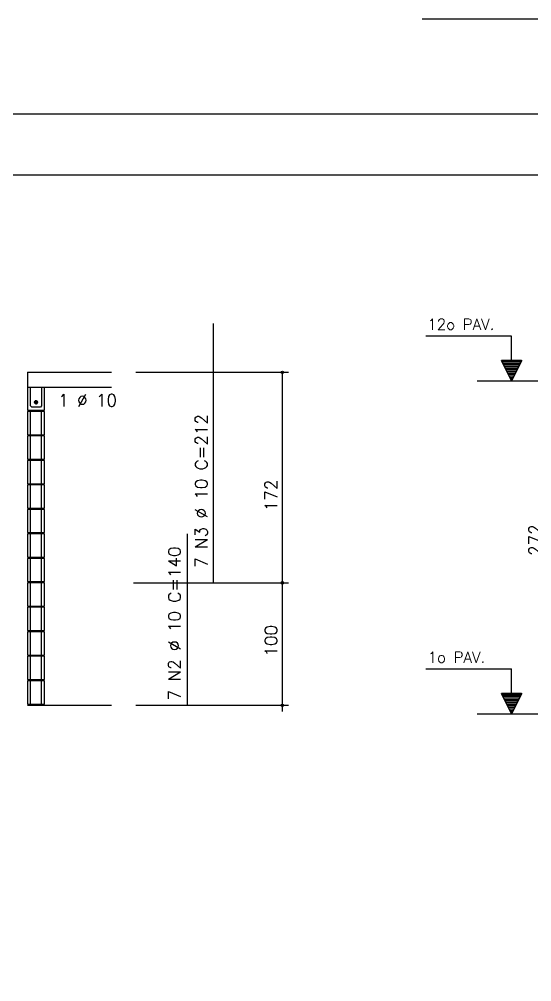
# Model space of a CAD drawing. Extents: x -2 to 121, y -2 to 61.
# Drawn here: x 14.27 to 22.64, y 45.22 to 60.95 of the extents above; entities that cross this region are included whole.
import ezdxf

# ---------------------------------------------------------------- set-up
doc = ezdxf.new("R2010")
doc.units = 0
doc.header["$MEASUREMENT"] = 0
doc.linetypes.add('HIDDEN', pattern=[0.375, 0.25, -0.125])
doc.layers.get('Defpoints').update_dxf_attribs({"linetype": 'CONTINUOUS'})
for name, color, linetype in [('ARQ_FOLHA', 7, 'CONTINUOUS'), ('PENA_01', 1, 'CONTINUOUS'), ('PENA_02', 2, 'CONTINUOUS'), ('PENA_03', 3, 'CONTINUOUS'), ('PENA_05', 5, 'CONTINUOUS')]:
    doc.layers.add(name, color=color, linetype=linetype)
doc.styles.get("Standard").update_dxf_attribs({"font": 'ROMANS.SHX'})

msp = doc.modelspace()

# ---------------------------------------------------------------- linework, layer by layer
at = {"layer": 'ARQ_FOLHA', "color": 1}
for points in [[(0, -0.002497), (118.9, -0.002497), (118.9, 59.397503), (0, 59.397503)], [(2.5, 0.997503), (117.9, 0.997503), (117.9, 58.397503), (2.5, 58.397503)]]:
    msp.add_lwpolyline(points, close=True, dxfattribs=at)
at = {"layer": 'Defpoints', "color": 8, "linetype": 'HIDDEN', "ltscale": 100}
msp.add_lwpolyline([(-1.95, 60.947503), (-1.95, -1.552497), (120.85, -1.552497), (120.85, 60.947503)], close=True, dxfattribs=at)
at = {"layer": 'PENA_01', "linetype": 'Continuous'}
for p, q in [((21.748168, 55.038473), (23.879032, 55.038473)), ((21.748168, 49.598473), (23.879032, 49.598473))]:
    msp.add_line(p, q, dxfattribs=at)
at = {"layer": 'PENA_02', "linetype": 'Continuous'}
for centre, radius in [((18.567616, 55.178312), 0.02), ((18.567616, 55.178312), 0.01), ((18.567616, 51.738312), 0.02), ((18.567616, 51.738312), 0.01), ((18.567616, 49.738312), 0.02), ((18.567616, 49.738312), 0.01)]:
    msp.add_circle(centre, radius, dxfattribs=at)
at = {"layer": 'PENA_03', "linetype": 'Continuous'}
for p, q in [((22.307167, 55.770339), (20.907167, 55.770339)), ((22.307167, 55.370339), (22.307167, 55.770339)), ((22.308567, 55.370339), (22.308567, 55.771739)), ((22.307867, 55.038473), (22.141934, 55.370339)), ((22.141934, 55.370339), (22.307167, 55.370339)), ((22.307867, 55.041595), (22.14419, 55.368947)), ((22.471543, 55.368947), (22.14419, 55.368947)), ((22.4738, 55.370339), (22.307867, 55.038473)), ((22.471543, 55.368948), (22.307867, 55.041595)), ((22.308567, 55.370339), (22.4738, 55.370339)), ((22.461036, 55.344811), (22.154697, 55.344811)), ((22.448272, 55.319283), (22.167462, 55.319283)), ((22.435508, 55.293755), (22.180226, 55.293755)), ((22.422743, 55.268227), (22.19299, 55.268227)), ((22.409979, 55.242698), (22.205754, 55.242698)), ((22.397215, 55.21717), (22.218518, 55.21717)), ((14.40762, 55.178312), (14.40762, 54.558312)), ((14.40762, 55.178312), (15.7783, 55.178312)), ((16.1783, 55.178312), (18.667616, 55.178312)), ((18.567616, 49.63778), (18.567616, 55.178312)), ((22.384451, 55.191642), (22.231282, 55.191642)), ((22.371687, 55.166114), (22.244046, 55.166114)), ((22.358923, 55.140586), (22.25681, 55.140586)), ((22.346159, 55.115058), (22.269574, 55.115058)), ((22.333395, 55.089529), (22.282338, 55.089529)), ((22.320631, 55.064001), (22.295103, 55.064001)), ((14.40762, 54.938312), (15.7783, 54.938312)), ((14.45762, 54.158312), (14.45762, 54.538312)), ((14.63762, 54.158312), (14.63762, 54.538312)), ((14.45762, 53.758312), (14.45762, 54.138312)), ((14.63762, 53.758312), (14.63762, 54.138312)), ((14.45762, 53.358312), (14.45762, 53.738312)), ((14.63762, 53.358312), (14.63762, 53.738312)), ((14.45762, 52.958312), (14.45762, 53.338312)), ((14.63762, 52.958312), (14.63762, 53.338312)), ((14.45762, 52.558312), (14.45762, 52.938312)), ((14.63762, 52.558312), (14.63762, 52.938312)), ((14.45762, 52.158312), (14.45762, 52.538312)), ((14.63762, 52.158312), (14.63762, 52.538312)), ((14.45762, 51.758312), (14.45762, 52.138312)), ((14.63762, 51.758312), (14.63762, 52.138312)), ((14.45762, 51.358312), (14.45762, 51.738312)), ((14.63762, 51.358312), (14.63762, 51.738312)), ((16.136368, 51.738312), (18.667616, 51.738312)), ((14.45762, 50.958312), (14.45762, 51.338312)), ((14.63762, 50.958312), (14.63762, 51.338312)), ((14.45762, 50.558312), (14.45762, 50.938312)), ((14.63762, 50.558312), (14.63762, 50.938312)), ((14.45762, 50.158312), (14.45762, 50.538312)), ((14.63762, 50.158312), (14.63762, 50.538312)), ((22.307167, 50.330339), (20.907167, 50.330339)), ((22.307167, 49.930339), (22.307167, 50.330339)), ((22.308567, 49.930339), (22.308567, 50.331739)), ((14.45762, 49.758312), (14.45762, 50.138312)), ((14.63762, 49.758312), (14.63762, 50.138312)), ((22.307867, 49.598473), (22.141934, 49.930339)), ((22.141934, 49.930339), (22.307167, 49.930339)), ((22.307867, 49.601595), (22.14419, 49.928947)), ((22.471543, 49.928947), (22.14419, 49.928947)), ((22.461036, 49.904811), (22.154697, 49.904811)), ((22.448272, 49.879283), (22.167462, 49.879283)), ((22.4738, 49.930339), (22.307867, 49.598473)), ((22.471543, 49.928948), (22.307867, 49.601595)), ((22.308567, 49.930339), (22.4738, 49.930339)), ((14.40762, 49.738312), (15.7783, 49.738312)), ((16.1783, 49.738312), (18.667616, 49.738312)), ((22.435508, 49.853755), (22.180226, 49.853755)), ((22.422743, 49.828227), (22.19299, 49.828227)), ((22.409979, 49.802698), (22.205754, 49.802698)), ((22.397215, 49.77717), (22.218518, 49.77717)), ((22.384451, 49.751642), (22.231282, 49.751642)), ((22.371687, 49.726114), (22.244046, 49.726114)), ((22.358923, 49.700586), (22.25681, 49.700586)), ((22.346159, 49.675058), (22.269574, 49.675058)), ((22.333395, 49.649529), (22.282338, 49.649529)), ((22.320631, 49.624001), (22.295103, 49.624001))]:
    msp.add_line(p, q, dxfattribs=at)
for points in [[(14.40762, 54.558312), (14.68762, 54.558312), (14.68762, 54.938312)], [(14.63762, 54.938312), (14.63762, 54.628312), (14.61762, 54.608312), (14.47762, 54.608312), (14.45762, 54.628312), (14.45762, 54.938312)], [(14.572169, 54.689303), (14.570008, 54.699471), (14.563898, 54.707881), (14.554895, 54.713079), (14.544556, 54.714166), (14.534669, 54.710953), (14.526944, 54.703997), (14.522716, 54.6945), (14.522716, 54.684105), (14.526944, 54.674608), (14.534669, 54.667652), (14.544556, 54.664439), (14.554895, 54.665526), (14.563898, 54.670724), (14.570008, 54.679134), (14.572169, 54.689303)], [(14.40762, 54.158312), (14.68762, 54.158312), (14.68762, 54.538312), (14.40762, 54.538312), (14.40762, 54.158312)], [(14.40762, 53.758312), (14.68762, 53.758312), (14.68762, 54.138312), (14.40762, 54.138312), (14.40762, 53.758312)], [(14.40762, 53.358312), (14.68762, 53.358312), (14.68762, 53.738312), (14.40762, 53.738312), (14.40762, 53.358312)], [(14.40762, 52.958312), (14.68762, 52.958312), (14.68762, 53.338312), (14.40762, 53.338312), (14.40762, 52.958312)], [(14.40762, 52.558312), (14.68762, 52.558312), (14.68762, 52.938312), (14.40762, 52.938312), (14.40762, 52.558312)], [(14.40762, 52.158312), (14.68762, 52.158312), (14.68762, 52.538312), (14.40762, 52.538312), (14.40762, 52.158312)], [(14.40762, 51.758312), (14.68762, 51.758312), (14.68762, 52.138312), (14.40762, 52.138312), (14.40762, 51.758312)], [(14.40762, 51.358312), (14.68762, 51.358312), (14.68762, 51.738312), (14.40762, 51.738312), (14.40762, 51.358312)], [(14.40762, 50.958312), (14.68762, 50.958312), (14.68762, 51.338312), (14.40762, 51.338312), (14.40762, 50.958312)], [(14.40762, 50.558312), (14.68762, 50.558312), (14.68762, 50.938312), (14.40762, 50.938312), (14.40762, 50.558312)], [(14.40762, 50.158312), (14.68762, 50.158312), (14.68762, 50.538312), (14.40762, 50.538312), (14.40762, 50.158312)], [(14.40762, 49.758312), (14.68762, 49.758312), (14.68762, 50.138312), (14.40762, 50.138312), (14.40762, 49.758312)]]:
    msp.add_lwpolyline(points, dxfattribs=at)
msp.add_circle((14.547169, 54.689303), 0.025, dxfattribs=at)
for points in [[(14.572169, 54.689303), (14.526944, 54.703997), (14.522716, 54.6945)], [(14.572169, 54.689303), (14.522716, 54.6945), (14.522716, 54.684105)], [(14.572169, 54.689303), (14.522716, 54.684105), (14.526944, 54.674608)], [(14.572169, 54.689303), (14.534669, 54.710953), (14.523677, 54.697853)], [(14.572169, 54.689303), (14.523677, 54.697853), (14.523677, 54.680752)], [(14.572169, 54.689303), (14.523677, 54.680752), (14.534669, 54.667652)], [(14.572169, 54.689303), (14.534669, 54.710953), (14.526944, 54.703997)], [(14.572169, 54.689303), (14.526944, 54.674608), (14.534669, 54.667652)], [(14.572169, 54.689303), (14.544556, 54.714166), (14.534669, 54.710953)], [(14.572169, 54.689303), (14.551511, 54.713923), (14.534669, 54.710953)], [(14.572169, 54.689303), (14.534669, 54.667652), (14.551511, 54.664682)], [(14.572169, 54.689303), (14.534669, 54.667652), (14.544556, 54.664439)], [(14.572169, 54.689303), (14.554895, 54.713079), (14.544556, 54.714166)], [(14.572169, 54.689303), (14.544556, 54.664439), (14.554895, 54.665526)], [(14.572169, 54.689303), (14.56632, 54.705372), (14.551511, 54.713923)], [(14.572169, 54.689303), (14.551511, 54.664682), (14.56632, 54.673233)], [(14.572169, 54.689303), (14.563898, 54.707881), (14.554895, 54.713079)], [(14.572169, 54.689303), (14.554895, 54.665526), (14.563898, 54.670724)], [(14.572169, 54.689303), (14.570008, 54.699471), (14.563898, 54.707881)], [(14.572169, 54.689303), (14.563898, 54.670724), (14.570008, 54.679134)], [(14.572169, 54.689303), (14.56632, 54.673233), (14.572169, 54.689303)], [(14.572169, 54.689303), (14.570008, 54.679134), (14.572169, 54.689303)]]:
    msp.add_solid(points, dxfattribs=at)
at = {"layer": 'PENA_05', "linetype": 'Continuous'}
for p, q in [((17.443865, 51.73539), (17.443865, 55.978312)), ((17.017941, 49.738312), (17.017941, 52.538312))]:
    msp.add_line(p, q, dxfattribs=at)

# ---------------------------------------------------------------- texts
at = {"layer": 'PENA_03', "linetype": 'Continuous'}
for s, height, p in [('12o PAV.', 0.18, (20.932873, 55.872212)), ('1 %%c 10', 0.2, (14.90844, 54.622011)), ('1o PAV.', 0.18, (20.937439, 50.432212))]:
    msp.add_text(s, height=height, dxfattribs=at).set_placement(p)
for s, p in [('7 N3 %%c 10 C=212', (17.344753, 51.983745)), ('172', (18.482222, 52.910119)), ('272', (22.79201, 52.179871)), ('7 N2 %%c 10 C=140', (16.90739, 49.819947)), ('100', (18.483837, 50.53456))]:
    msp.add_text(s, height=0.2, rotation=90, dxfattribs=at).set_placement(p)

doc.saveas('drawing.dxf')
